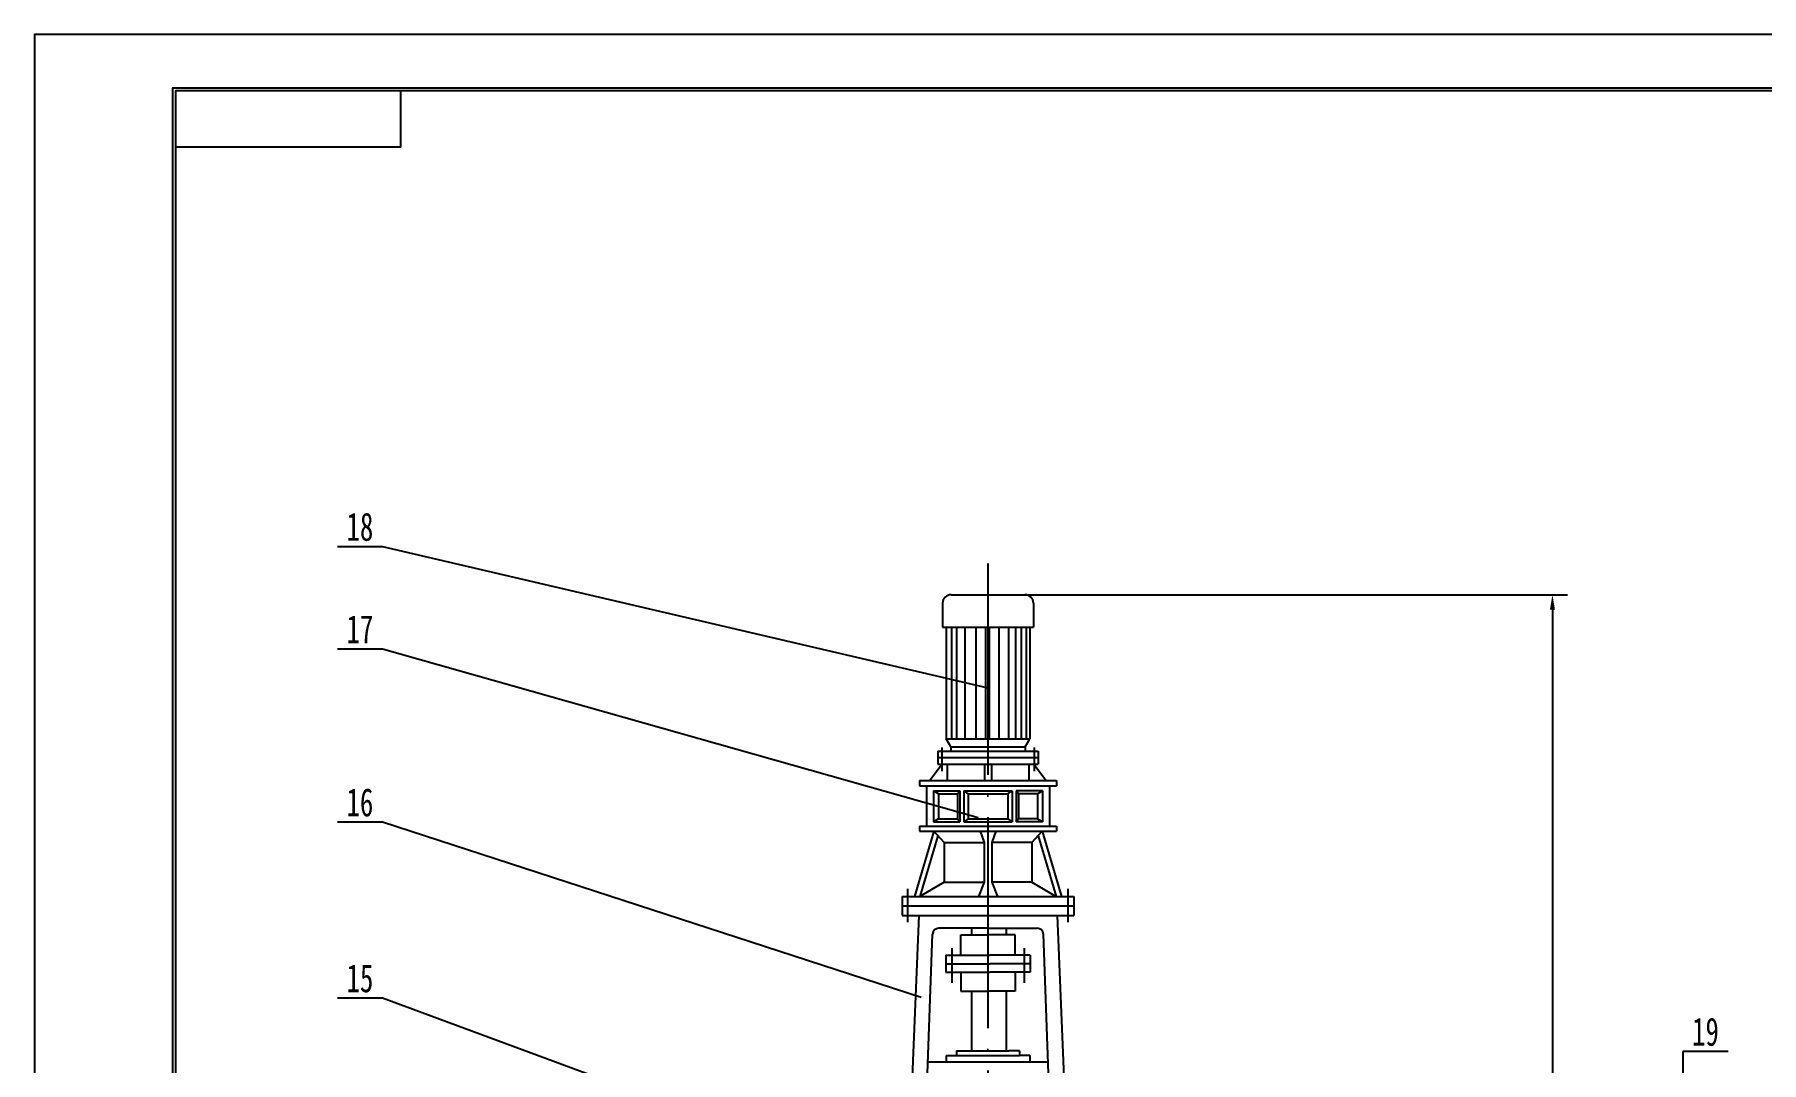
# Model space of a CAD drawing. Extents: x 0 to 8910, y 0 to 12615.
# Drawn here: x 0 to 4599, y 9878 to 12615 of the extents above; entities that cross this region are included whole.
import ezdxf
from ezdxf.enums import TextEntityAlignment as Align

# ---------------------------------------------------------------- set-up
doc = ezdxf.new("R2010")
doc.units = 0
doc.header["$LTSCALE"] = 450
doc.linetypes.add('CENTER1', pattern=[0.75, 0.625, -0.0625, 0, -0.0625])
doc.linetypes.add('CENTERX2', pattern=[1.5, 1.25, -0.125, 0, -0.125])
doc.layers.get('0').update_dxf_attribs({"linetype": 'CONTINUOUS'})
doc.layers.get('DEFPOINTS').update_dxf_attribs({"linetype": 'CONTINUOUS'})
for name, color, linetype in [('_TITLE', 4, 'CONTINUOUS'), ('A', 2, 'CONTINUOUS'), ('B', 7, 'CONTINUOUS'), ('C', 1, 'CENTERX2'), ('C1', 1, 'CENTER1')]:
    doc.layers.add(name, color=color, linetype=linetype)
doc.dimstyles.new('STANDARD_WS$0', dxfattribs={"dimtxt": 2.5, "dimasz": 2.5, "dimexe": 1.25, "dimexo": 0.625, "dimtad": 1, "dimdec": 4, "dimdsep": 46, "dimtxsty": 'Standard', "dimcen": 2.5, "dimadec": 0, "dimazin": 0, "dimtfac": 1, "dimtdec": 4, "dimtmove": 0, "dimatfit": 0, "dimfxl": 0, "dimtolj": 1, "dimtzin": 0, "dimarcsym": 0})

# ---------------------------------------------------------------- blocks, each defined once
blk = doc.blocks.new('*D27')
at = {"color": 0, "linetype": 'ByBlock'}
for p, q in [((2637.2, 10807.4), (4082.3, 10807.4)), ((4042.3, 10767.4), (4042.3, 6035)), ((2929.1, 5995), (4082.3, 5995))]:
    blk.add_line(p, q, dxfattribs=at)
for points in [[(4035.6, 10767.4), (4049, 10767.4), (4042.3, 10807.4)], [(4035.6, 6035), (4049, 6035), (4042.3, 5995)]]:
    blk.add_solid(points, dxfattribs=at)
at = {"layer": 'DEFPOINTS', "color": 0, "linetype": 'ByBlock'}
for p in [(2637.2, 10807.4), (2929.1, 5995), (4042.3, 5995)]:
    blk.add_point(p, dxfattribs=at)
at = {"color": 0, "linetype": 'ByBlock', "insert": (4004.8, 8401.2), "char_height": 45, "attachment_point": 5, "rotation": 90}
blk.add_mtext('\\A1;4812', dxfattribs=at)

msp = doc.modelspace()

# ---------------------------------------------------------------- linework, layer by layer
at = {"layer": '_TITLE', "color": 4}
msp.add_lwpolyline([(0, 0), (8910, 0), (8910, 12615), (0, 12615)], close=True, dxfattribs=at)
at = {"layer": '_TITLE', "color": 5}
for points in [[(367.5, 142.5), (8767.5, 142.5), (8767.5, 12472.5), (367.5, 12472.5)], [(375, 150), (8760, 150), (8760, 12465), (375, 12465)]]:
    msp.add_lwpolyline(points, close=True, dxfattribs=at)
msp.add_lwpolyline([(975, 12465), (975, 12315), (375, 12315)], dxfattribs=at)
at = {"layer": 'A'}
for p, q in [((2418.2521, 11100.48951), (2418.2521, 11036.87182)), ((2441.07169, 11123.30909), (2637.20481, 11123.30909)), ((2660.02439, 11100.48951), (2660.02439, 11036.87182)), ((2418.2521, 11036.87182), (2660.02439, 11036.87182)), ((2427.39, 11036.87182), (2427.39, 10739.25621)), ((2441.94485, 11036.87182), (2441.94485, 10739.25621)), ((2455.55147, 11036.87182), (2455.55147, 10739.25621)), ((2477.66224, 11036.87182), (2477.66224, 10739.25621)), ((2506.5763, 11036.87182), (2506.5763, 10739.25621)), ((2532.08871, 11036.87182), (2532.08871, 10739.25621)), ((2542.29369, 11036.87182), (2542.29369, 10739.25621)), ((2567.80611, 11036.87182), (2567.80611, 10739.25621)), ((2593.31852, 11036.87182), (2593.31852, 10739.25621)), ((2612.0276, 11036.87182), (2612.0276, 10739.25621)), ((2627.33504, 11036.87182), (2627.33504, 10739.25621)), ((2640.94166, 11036.87182), (2640.94166, 10739.25621)), ((2650.8865, 11036.87182), (2650.8865, 10739.25621)), ((2427.39, 10739.25621), (2650.8865, 10739.25621)), ((2440.29883, 10717.97626), (2427.39, 10739.25621)), ((2440.29883, 10717.97626), (2637.97766, 10717.97626)), ((2440.29883, 10717.97626), (2440.29883, 10707.01387)), ((2637.97766, 10717.97626), (2650.8865, 10739.25621)), ((2637.97766, 10717.97626), (2637.97766, 10707.01387)), ((2417.15648, 10672.09965), (2383.88919, 10628.45692)), ((2405.73063, 10707.01387), (2672.54586, 10707.01387)), ((2405.73063, 10707.01387), (2405.73063, 10672.09965)), ((2405.73063, 10689.55676), (2672.54586, 10689.55676)), ((2405.73063, 10672.09965), (2672.54586, 10672.09965)), ((2430.48435, 10672.09965), (2430.48435, 10629.91166)), ((2529.49905, 10672.09965), (2529.49905, 10628.45692)), ((2548.77744, 10672.09965), (2548.77744, 10628.45692)), ((2647.79215, 10672.09965), (2647.79215, 10629.91166)), ((2661.12001, 10672.09965), (2694.3873, 10628.45692)), ((2672.54586, 10707.01387), (2672.54586, 10672.09965)), ((2356.51706, 10628.45692), (2721.75944, 10628.45692)), ((2356.51706, 10628.45692), (2356.51706, 10614.88713)), ((2721.75944, 10628.45692), (2721.75944, 10614.88713)), ((2356.51706, 10614.88713), (2721.75944, 10614.88713)), ((2375.53225, 10614.88713), (2375.53225, 10507.28727)), ((2393.94937, 10600.79179), (2463.97048, 10600.79179)), ((2407.72165, 10593.09169), (2393.94937, 10600.79179)), ((2393.94937, 10600.79179), (2393.94937, 10518.83736)), ((2407.72165, 10593.09169), (2458.17164, 10593.09169)), ((2407.72165, 10593.09169), (2407.72165, 10526.53746)), ((2458.17164, 10593.09169), (2463.97048, 10600.79179)), ((2458.17164, 10593.09169), (2458.17164, 10526.53746)), ((2463.97048, 10600.79179), (2463.97048, 10518.83736)), ((2474.40855, 10600.79179), (2603.86795, 10600.79179)), ((2486.7311, 10593.09169), (2474.40855, 10600.79179)), ((2474.40855, 10600.79179), (2474.40855, 10518.83736)), ((2486.7311, 10593.09169), (2591.5454, 10593.09169)), ((2486.7311, 10593.09169), (2486.7311, 10526.53746)), ((2591.5454, 10593.09169), (2603.86795, 10600.79179)), ((2591.5454, 10593.09169), (2591.5454, 10526.53746)), ((2603.86795, 10600.79179), (2603.86795, 10518.83736)), ((2614.30602, 10600.79179), (2614.30602, 10518.83736)), ((2620.10485, 10593.09169), (2614.30602, 10600.79179)), ((2684.32712, 10600.79179), (2614.30602, 10600.79179)), ((2620.10485, 10593.09169), (2620.10485, 10526.53746)), ((2670.55485, 10593.09169), (2620.10485, 10593.09169)), ((2670.55485, 10593.09169), (2684.32712, 10600.79179)), ((2670.55485, 10593.09169), (2670.55485, 10526.53746)), ((2684.32712, 10600.79179), (2684.32712, 10518.83736)), ((2702.74424, 10614.88713), (2702.74424, 10507.28727)), ((2394.54745, 10493.71749), (2343.13313, 10319.86665)), ((2356.51706, 10507.28727), (2721.75944, 10507.28727)), ((2356.51706, 10507.28727), (2356.51706, 10493.71749)), ((2356.51706, 10493.71749), (2721.75944, 10493.71749)), ((2407.72165, 10526.53746), (2393.94937, 10518.83736)), ((2393.94937, 10518.83736), (2463.97048, 10518.83736)), ((2422.33071, 10463.86405), (2394.54745, 10493.71749)), ((2407.72165, 10526.53746), (2458.17164, 10526.53746)), ((2458.17164, 10526.53746), (2463.97048, 10518.83736)), ((2486.7311, 10526.53746), (2474.40855, 10518.83736)), ((2474.40855, 10518.83736), (2603.86795, 10518.83736)), ((2486.7311, 10526.53746), (2591.5454, 10526.53746)), ((2517.91548, 10493.71749), (2529.08537, 10463.86405)), ((2560.36101, 10493.71749), (2549.19112, 10463.86405)), ((2591.5454, 10526.53746), (2603.86795, 10518.83736)), ((2620.10485, 10526.53746), (2614.30602, 10518.83736)), ((2684.32712, 10518.83736), (2614.30602, 10518.83736)), ((2670.55485, 10526.53746), (2620.10485, 10526.53746)), ((2655.94578, 10463.86405), (2683.72905, 10493.71749)), ((2670.55485, 10526.53746), (2684.32712, 10518.83736)), ((2683.72905, 10493.71749), (2735.14337, 10319.86665)), ((2721.75944, 10507.28727), (2721.75944, 10493.71749)), ((2405.81237, 10481.61319), (2357.97775, 10319.86665)), ((2422.33071, 10463.86405), (2422.33071, 10358.01997)), ((2422.33071, 10463.86405), (2529.08537, 10463.86405)), ((2529.08537, 10463.86405), (2529.08537, 10358.01997)), ((2655.94578, 10463.86405), (2549.19112, 10463.86405)), ((2549.19112, 10463.86405), (2549.19112, 10358.01997)), ((2655.94578, 10463.86405), (2655.94578, 10358.01997)), ((2672.46412, 10481.61319), (2720.29874, 10319.86665)), ((2422.33071, 10358.01997), (2357.97775, 10319.86665)), ((2422.33071, 10358.01997), (2529.08537, 10358.01997)), ((2529.08537, 10358.01997), (2514.24288, 10319.86665)), ((2655.94578, 10358.01997), (2549.19112, 10358.01997)), ((2549.19112, 10358.01997), (2564.03361, 10319.86665)), ((2655.94578, 10358.01997), (2720.29874, 10319.86665)), ((2310.94239, 10319.86665), (2767.3341, 10319.86665)), ((2310.94239, 10319.86665), (2310.94239, 10269.66357)), ((2767.3341, 10319.86665), (2767.3341, 10269.66357)), ((2310.94239, 10294.76511), (2767.3341, 10294.76511)), ((2310.94239, 10269.66357), (2767.3341, 10269.66357)), ((2354.9373, 10269.66357), (2315.12508, 9296.71662)), ((2723.3392, 10269.66357), (2763.15142, 9296.71662)), ((2360.30069, 9365.89749), (2391.01188, 10219.85415)), ((2539.13823, 10235.07806), (2408.17583, 10235.07806)), ((2467.01257, 10217.36193), (2539.13825, 10217.36193)), ((2467.01257, 10164.26484), (2467.01257, 10217.36193)), ((2495.3133, 10235.07806), (2495.3133, 10217.36193)), ((2611.26392, 10217.36193), (2539.13821, 10217.36193)), ((2539.13823, 10235.07806), (2670.10063, 10235.07806)), ((2603.94626, 10217.36193), (2539.13825, 10217.36193)), ((2587.80775, 10235.07806), (2587.80775, 10217.36193)), ((2611.26392, 10164.26484), (2611.26392, 10217.36193)), ((2717.97577, 9365.89749), (2687.26458, 10219.85415)), ((2426.5457, 10163.3762), (2544.23886, 10163.3762)), ((2426.5457, 10163.3762), (2426.5457, 10118.60122)), ((2426.5457, 10140.84831), (2544.23886, 10140.84831)), ((2426.5457, 10118.60122), (2544.23886, 10118.60122)), ((2467.01257, 10118.60122), (2467.01257, 10067.51711)), ((2651.7308, 10163.3762), (2544.23886, 10163.3762)), ((2651.7308, 10140.84831), (2544.23886, 10140.84831)), ((2651.7308, 10118.60122), (2544.23886, 10118.60122)), ((2611.26392, 10118.60122), (2611.26392, 10067.51711)), ((2651.7308, 10163.3762), (2651.7308, 10118.60122)), ((2467.01257, 10067.51711), (2539.13825, 10067.51711)), ((2495.3133, 10067.51711), (2495.3133, 9908.96777)), ((2607.28358, 10067.51711), (2539.13821, 10067.51711)), ((2611.26392, 10067.51711), (2539.13825, 10067.51711)), ((2587.80775, 10067.51711), (2587.80775, 9908.96777)), ((2427.80634, 9896.57857), (2623.09941, 9896.57857)), ((2427.80634, 9896.57857), (2427.80634, 9879.23371)), ((2455.17707, 9908.96777), (2594.31661, 9908.96777)), ((2455.17707, 9908.96777), (2455.17707, 9896.57857)), ((2623.09941, 9908.96775), (2594.31661, 9908.96777)), ((2623.09941, 9908.96775), (2623.09941, 9896.57855)), ((2650.47013, 9896.57855), (2623.09941, 9896.57855)), ((2650.47013, 9896.57855), (2650.47013, 9879.23368)), ((2377.52609, 9879.23371), (2700.75037, 9879.23371))]:
    msp.add_line(p, q, dxfattribs=at)
for centre, radius, start, end in [((2441.07169, 11100.48951), 22.81959, 90, 180), ((2637.20481, 11100.48951), 22.81959, 0, 90), ((2408.17583, 10217.7905), 17.28756, 90, 173.14412518), ((2670.10063, 10217.7905), 17.28756, 6.85587482, 90)]:
    msp.add_arc(centre, radius, start, end, dxfattribs=at)
at = {"layer": 'B'}
for p, q in [((806.50997, 11252.0113), (926.50997, 11252.0113)), ((926.50997, 11252.0113), (2539.08356, 10875.23232)), ((806.50997, 10979.22134), (926.50997, 10979.22134)), ((926.50997, 10979.22134), (2512.76876, 10529.87004)), ((806.50997, 10518.21341), (926.50997, 10518.21341)), ((926.50997, 10518.21341), (2360.93557, 10052.06334)), ((806.50997, 10049.95519), (926.50997, 10049.95519)), ((926.50997, 10049.95519), (2543.21514, 9453.05153)), ((4509.85745, 9907.46245), (4389.85745, 9907.46245)), ((4389.85745, 9907.46245), (4389.85745, 9787.46245))]:
    msp.add_line(p, q, dxfattribs=at)
at = {"layer": 'C'}
for p, q in [((2539.13824, 11206.56531), (2539.13824, 6383.22739)), ((2442.88967, 10182.25416), (2442.88967, 10089.89186)), ((2635.38682, 10182.25416), (2635.38682, 10089.89186))]:
    msp.add_line(p, q, dxfattribs=at)
at = {"layer": 'C1'}
for p, q in [((2415.79162, 10716.45922), (2415.79162, 10653.26422)), ((2662.48487, 10716.45922), (2662.48487, 10653.26422)), ((2325.51584, 10251.61384), (2325.51584, 10340.37664)), ((2752.76065, 10251.61384), (2752.76065, 10340.37664))]:
    msp.add_line(p, q, dxfattribs=at)
at = {"layer": 'DEFPOINTS', "color": 0, "linetype": 'ByBlock'}
msp.add_point((2637.20481, 11123.30909), dxfattribs=at)

# ---------------------------------------------------------------- texts
at = {"layer": 'A', "width": 0.7}
for s, p in [('18', (866.50997, 11267.0113)), ('17', (866.50997, 10994.22134)), ('16', (866.50997, 10533.21341)), ('15', (866.50997, 10064.95519)), ('19', (4449.85745, 9922.46245))]:
    msp.add_text(s, height=75, dxfattribs=at).set_placement(p, align=Align.CENTER)

# ---------------------------------------------------------------- dimensions: what is measured, and where the dimension line sits
at = {"layer": 'B'}
dim = msp.add_linear_dim(base=(4042.28334, 6310.97041), p1=(2637.20481, 11123.30909), p2=(2929.13824, 6310.97041), angle=90, dimstyle='STANDARD_WS$0', override={"dimtxt": 45, "dimasz": 40, "dimexe": 40, "dimexo": 0, "dimgap": 15, "dimdec": 0, "dimcen": 37.5}, dxfattribs=at)
dim.commit()
dim.dimension.update_dxf_attribs({"geometry": '*D27', "text_midpoint": (4004.78334, 8717.13975), "insert": (0, 315.94742)})

doc.saveas('drawing.dxf')
